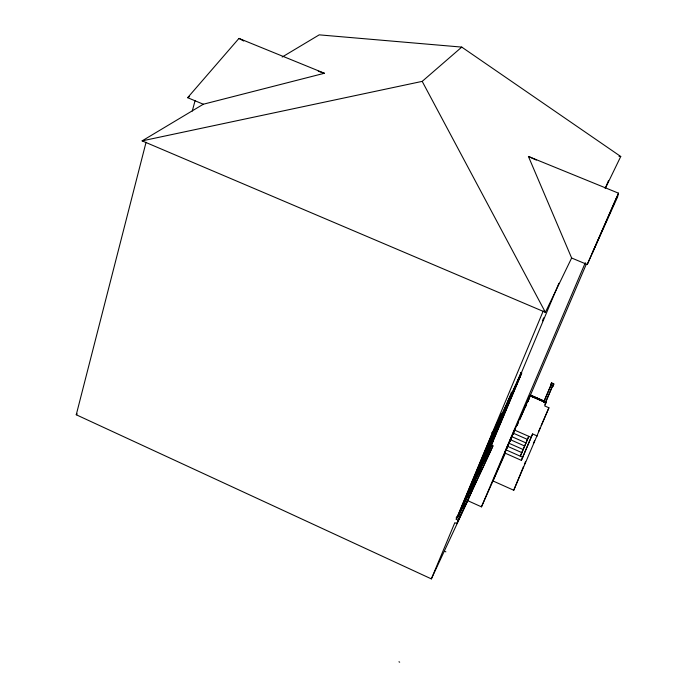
<?xml version="1.0" encoding="UTF-8"?>
<svg xmlns="http://www.w3.org/2000/svg" width="697" height="697" viewBox="0 0 697 697"><rect width="100%" height="100%" fill="white"/><g stroke="black" fill="none" stroke-linecap="round" stroke-linejoin="round"><path stroke-width="1.05" d="M550.691 385.241L552.956 386.295L553.688 384.596L553.758 383.768L551.554 382.819L550.674 385.302L551.554 382.819M552.956 386.295L553.758 383.768M505.752 450.942L492.979 480.956L513.741 490.244L548.922 407.78L544.766 405.968L546.195 401.908L530.53 395.094L528.483 399.695M545.551 402.57L545.673 401.742L545.359 403.023L543.66 402.282L551.013 385.153M543.86 401.829L544.026 401.028L543.817 401.76M616.261 199.638L616.845 196.963L592.328 252.967M543.433 401.664L543.625 400.792M618.474 193.165L617.62 196.772L587.231 264.52L571.636 258.003L528.422 156.442L618.474 193.165L587.231 264.52M476.121 480.878L467.818 500.699L431.365 578.893L76.252 414.767L146.056 142.293M192.276 111.058L195.099 100.542M508.261 444.634L514.778 429.744L506.606 448.938M511.128 438.073L511.711 436.61L525.982 442.909L520.311 456.195L528.788 436.339L525.982 442.909M528.004 400.244L528.849 398.475M528.361 399.825L529.084 398.222M513.741 490.244L523.56 466.398M524.379 464.411L525.608 461.431M431.365 578.893L454.827 522.698L456.831 523.604L491.638 448.981L492.962 445.827L491.141 445.026M456.831 523.604L458.243 520.223L456.239 519.309L543.19 311.054M457.493 516.651L492.509 432.785L501.796 413.269L498.451 421.284M465.073 500.037L465.875 498.128M467.068 495.271L468.262 492.404M456.823 516.355L458.156 516.956L493.197 433.09L502.476 413.565L467.521 496.978L468.088 495.776M496.351 426.303L497.188 424.299M497.144 424.743L511.729 392.42L506.736 404.33M479.466 470.031L507.111 403.964L475.72 477.994L479.466 470.031L478.177 469.456M508.235 401.08L521.06 372.808L516.477 383.759M510.866 438.936L504.628 452.928L521.373 460.36L531.271 437.01M521.373 460.36L532.604 433.943L537.335 436.026M542.414 320.847L543.669 317.858M511.075 392.132L512.373 392.699L478.177 474.248L483.422 461.719L483.117 462.364M508.967 401.69L510.213 398.701M558.907 283.278L490.374 446.803L520.642 375.474L517.401 382.296M520.432 372.529L521.696 373.078L488.222 452.823L493.363 440.556L493.075 441.166M605.205 188.408L608.568 180.427M467.818 500.699L481.461 506.85L585.306 262.734M509.08 442.787L511.711 436.61M511.938 436.244L529.877 395.765L546.082 402.814M517.104 425.614L518.385 422.617M543.494 401.367L530.103 395.53L519.657 419.62L526.653 403.92M527.35 401.707L529.99 395.643L543.468 401.516M527.603 401.411L530.321 395.312L543.564 401.08M525.564 406.752L526.401 404.8M527.646 401.873L529.311 397.97M529.607 397.124L586.247 264.294M543.782 401.881L551.118 384.622M552.773 385.336L545.577 402.134L543.956 401.385M545.359 403.023L552.738 385.641M544.949 404.783L546.195 401.908M531.611 436.244L532.604 433.943M533.371 443.545L534.66 440.565M538.554 431.626L540.28 427.644M541.151 425.658L548.922 407.78M514.778 429.744L506.205 449.382L508.836 443.196L523.159 449.53M504.628 452.928L505.369 451.255M527.472 401.55L530.426 395.199L543.599 400.932M481.461 506.85L505.177 453.538M458.243 520.223L492.962 445.827M456.239 519.309L458.086 515.388M473.341 483.065L469.464 491.315L501.326 416.144M486.123 455.855L516.712 383.733L513.393 390.738M457.589 516.817L458.974 513.872M464.193 502.668L464.524 501.953L458.156 516.956M467.844 494.887L468.175 494.19L462.773 507.102L469.316 491.751L468.994 492.439M472.549 484.859L472.871 484.18M475.258 479.109L475.572 478.438L469.369 493.04L503.67 411.038L512.373 392.699M478.691 471.791L479.005 471.137L473.707 483.779L480.076 468.837L479.771 469.49M485.661 456.944L485.957 456.308M488.902 450.053L489.189 449.434L484.006 461.806L490.209 447.274L489.921 447.883M460.499 511.581L463.845 504.454M465.335 501.282L468.584 494.339M471.625 487.856L474.77 481.157M476.173 478.177L479.24 471.642M482.097 465.535L485.06 459.218M486.375 456.413L489.268 450.245M480.442 469.412L479.919 470.536L513.506 390.329L521.696 373.078M571.636 258.003L545.376 312.291L142.118 140.872L203.324 104.228L324.427 73.255L238.966 38.405L187.641 97.685L203.324 104.228M605.362 188.303L620.748 156.503L461.762 47.1L319.226 34.85L282.172 57.032M527.22 401.855L527.969 400.975M76.252 414.767L77.228 413.879M142.118 140.872L422.199 81.375L461.762 47.1M187.641 97.685L189.514 96.604M618.997 156.328L620.748 156.503M318.285 71.268L324.427 73.255M551.405 383.611L553.688 384.596M543.956 401.35L545.62 402.073M530.217 395.426L543.529 401.219M543.913 401.568L545.585 402.335M514.56 430.075L531.166 437.385M513.253 433.159L527.455 439.424M510.396 439.702L524.649 446.002M491.821 432.48L493.197 433.09M507.521 446.289L521.826 452.623M505.944 449.826L522.715 457.258M456.091 517.915L456.753 518.219M445.104 551.493L445.88 551.85M528.422 156.442L536.263 160.049M398.954 661.802L399.686 662.15M238.966 38.405L243.706 41.018M544.122 311.019L545.376 312.291L422.199 81.375M493.127 433.421L464.664 501.535L496.891 425.492L493.127 433.421M507.834 402.439L480.233 468.393L511.276 395.182L507.834 402.439"/></g></svg>
